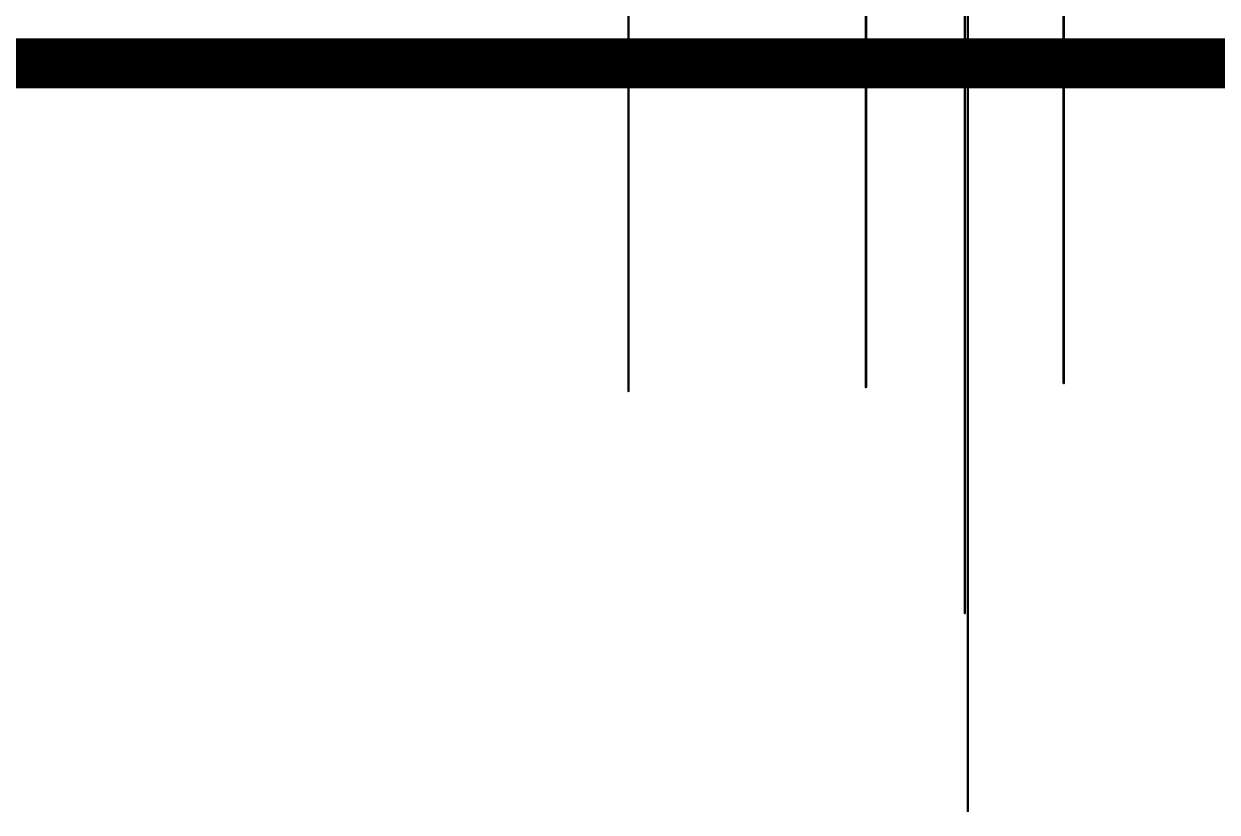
# Model space of a CAD drawing. Header units: inches. Extents: x 0 to 323, y -26 to 38.
# Drawn here: x 8.69 to 14.72, y -3.78 to 0.2 of the extents above; entities that cross this region are included whole.
import ezdxf

# ---------------------------------------------------------------- set-up
doc = ezdxf.new("R2010")
doc.units = ezdxf.units.IN
doc.layers.add('Board Outline', color=216, linetype='Continuous')
doc.layers.add('Mechanical 3', color=76, linetype='Continuous')

msp = doc.modelspace()

# ---------------------------------------------------------------- linework, layer by layer
at = {"layer": 'Board Outline'}
msp.add_lwpolyline([(0, 0, 0.254, 0.254, 0), (38, 0, 0.254, 0.254, 0)], format="xyseb", dxfattribs=at)
at = {"layer": 'Mechanical 3'}
for points in [[(13.4492, -0.7779, 0.0127, 0.0127, 0), (13.4492, 7.1668, 0.0127, 0.0127, 0)], [(13.4492, -0.7779, 0.0127, 0.0127, 0), (13.4492, 7.1668, 0.0127, 0.0127, 0)], [(13.4492, -1.7779, 0.0127, 0.0127, 0), (13.4492, 6.1668, 0.0127, 0.0127, 0)], [(13.4492, -1.7779, 0.0127, 0.0127, 0), (13.4492, 6.1668, 0.0127, 0.0127, 0)], [(13.4492, -2.7779, 0.0127, 0.0127, 0), (13.4492, 5.1668, 0.0127, 0.0127, 0)], [(13.4492, -2.7779, 0.0127, 0.0127, 0), (13.4492, 5.1668, 0.0127, 0.0127, 0)], [(13.4642, -3.7779, 0.0127, 0.0127, 0), (13.4642, 4.1668, 0.0127, 0.0127, 0)], [(13.4642, -3.7779, 0.0127, 0.0127, 0), (13.4642, 4.1668, 0.0127, 0.0127, 0)], [(13.9492, -1.6156, 0.0127, 0.0127, 0), (13.9492, 2.3568, 0.0127, 0.0127, 0)], [(13.9492, -1.6156, 0.0127, 0.0127, 0), (13.9492, 2.3568, 0.0127, 0.0127, 0)], [(11.7492, -1.6556, 0.0127, 0.0127, 0), (11.7492, 2.3168, 0.0127, 0.0127, 0)], [(11.7492, -1.6556, 0.0127, 0.0127, 0), (11.7492, 2.3168, 0.0127, 0.0127, 0)], [(12.9492, -1.6356, 0.0127, 0.0127, 0), (12.9492, 2.3368, 0.0127, 0.0127, 0)], [(12.9492, -1.6356, 0.0127, 0.0127, 0), (12.9492, 2.3368, 0.0127, 0.0127, 0)], [(1.9992, -0.0832, 0.0127, 0.0127, 0), (35.9992, -0.0832, 0.0127, 0.0127, 0)]]:
    msp.add_lwpolyline(points, format="xyseb", dxfattribs=at)
for points in [[(13.446, -0.7779, 0.00635, 0.00635, 1), (13.4524, -0.7779, 0.00635, 0.00635, 1)], [(13.446, -0.7779, 0.00635, 0.00635, 1), (13.4524, -0.7779, 0.00635, 0.00635, 1)], [(13.946, -1.6156, 0.00635, 0.00635, 1), (13.9524, -1.6156, 0.00635, 0.00635, 1)], [(13.946, -1.6156, 0.00635, 0.00635, 1), (13.9524, -1.6156, 0.00635, 0.00635, 1)], [(11.746, -1.6556, 0.00635, 0.00635, 1), (11.7524, -1.6556, 0.00635, 0.00635, 1)], [(11.746, -1.6556, 0.00635, 0.00635, 1), (11.7524, -1.6556, 0.00635, 0.00635, 1)], [(12.946, -1.6356, 0.00635, 0.00635, 1), (12.9524, -1.6356, 0.00635, 0.00635, 1)], [(12.946, -1.6356, 0.00635, 0.00635, 1), (12.9524, -1.6356, 0.00635, 0.00635, 1)], [(13.446, -1.7779, 0.00635, 0.00635, 1), (13.4524, -1.7779, 0.00635, 0.00635, 1)], [(13.446, -1.7779, 0.00635, 0.00635, 1), (13.4524, -1.7779, 0.00635, 0.00635, 1)], [(13.446, -2.7779, 0.00635, 0.00635, 1), (13.4524, -2.7779, 0.00635, 0.00635, 1)], [(13.446, -2.7779, 0.00635, 0.00635, 1), (13.4524, -2.7779, 0.00635, 0.00635, 1)], [(13.461, -3.7779, 0.00635, 0.00635, 1), (13.4674, -3.7779, 0.00635, 0.00635, 1)], [(13.461, -3.7779, 0.00635, 0.00635, 1), (13.4674, -3.7779, 0.00635, 0.00635, 1)]]:
    msp.add_lwpolyline(points, format="xyseb", close=True, dxfattribs=at)

doc.saveas('drawing.dxf')
